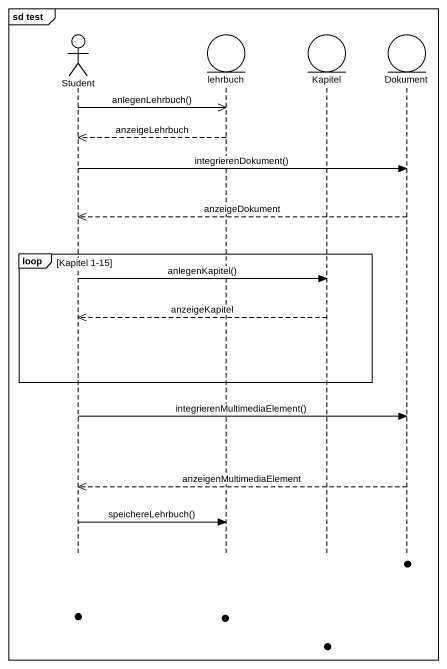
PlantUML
@startuml
mainframe sd test
hide footbox
actor Student
entity lehrbuch
entity Kapitel
entity Dokument

Student ->> lehrbuch : anlegenLehrbuch()
lehrbuch -->> Student : anzeigeLehrbuch
Student -> Dokument : integrierenDokument()
Dokument -->> Student : anzeigeDokument
loop Kapitel 1-15
  Student -> Kapitel : anlegenKapitel()
  Kapitel -->> Student : anzeigeKapitel
end
Student -> Dokument : integrierenMultimediaElement()
Dokument -->> Student : anzeigenMultimediaElement
Student -> lehrbuch : speichereLehrbuch()
@enduml
